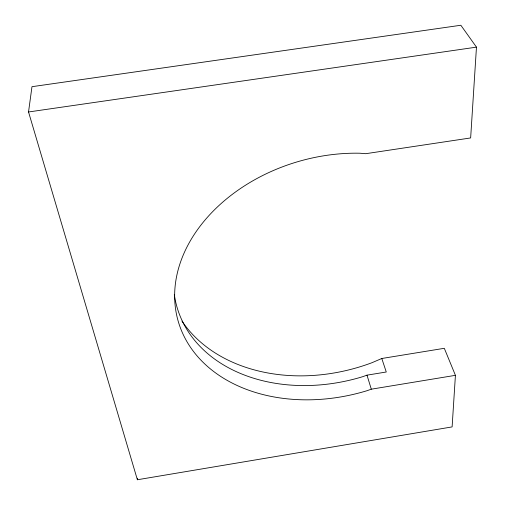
<?xml version="1.0" encoding="UTF-8"?>
<svg xmlns="http://www.w3.org/2000/svg" width="505" height="505" viewBox="0 0 505 505"><rect width="100%" height="100%" fill="white"/><g stroke="black" fill="none" stroke-linecap="round" stroke-linejoin="round"><path stroke-width="0.76" d="M455.422 375.329L452.114 426.908L137.385 479.75L28.533 111.977L31.973 86.69L460.85 25.25L476.467 47.142L470.647 137.941L365.778 153.69L359.913 153.223A159.542 119.628 -16.5 0 0 174.686 298.707A159.542 119.628 -16.5 0 0 367.091 390.681L371.301 389.191L455.422 375.329L444.305 348.305L381.793 358.493L372.065 362.672A160.281 123.441 -16.7 0 1 182.008 321.148M381.793 358.493L386.268 372.002L366.996 375.158L362.855 376.635A156.613 119.022 -16.6 0 1 174.294 294.472M28.533 111.977L476.467 47.142M366.996 375.158L371.301 389.191M137.335 478.203L137.385 479.75"/></g></svg>
